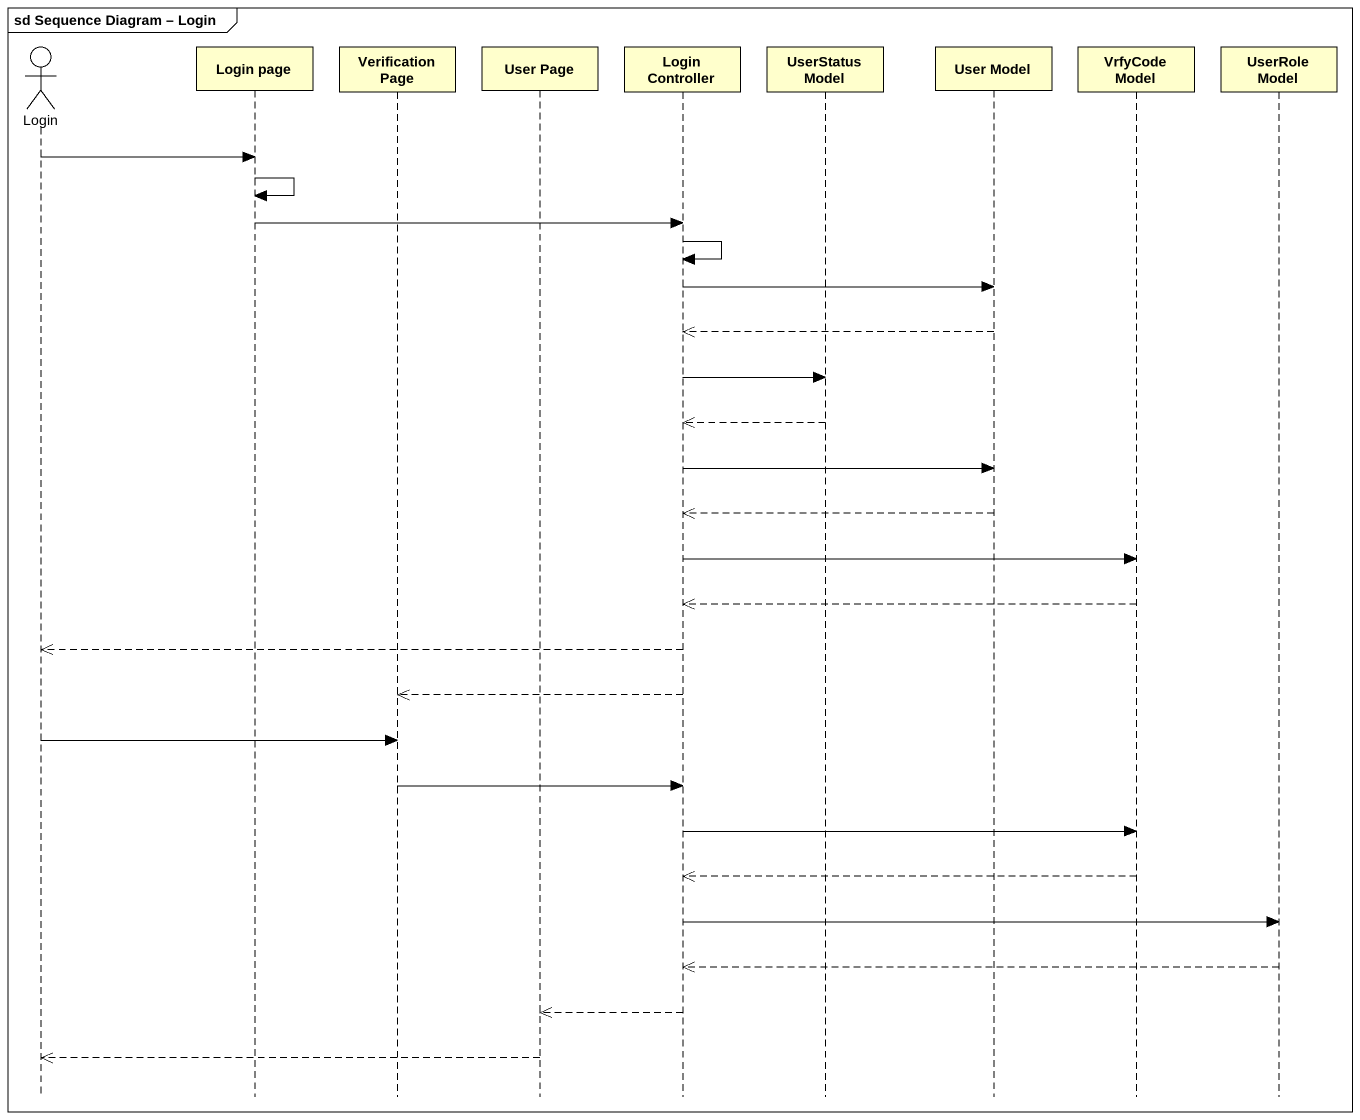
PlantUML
@startuml
mainframe sd Sequence Diagram – Login
hide footbox
actor Login
participant "Login page" as Login_page
participant "Verification Page" as Verification_Page
participant "User Page" as User_Page
participant "Login Controller" as Login_Controller
participant "UserStatus Model" as UserStatus_Model
participant "User Model" as User_Model
participant "VrfyCode Model" as VrfyCode_Model
participant "UserRole Model" as UserRole_Model

Login -> Login_page
Login_page -> Login_page
Login_page -> Login_Controller
Login_Controller -> Login_Controller
Login_Controller -> User_Model
User_Model -->> Login_Controller
Login_Controller -> UserStatus_Model
UserStatus_Model -->> Login_Controller
Login_Controller -> User_Model
User_Model -->> Login_Controller
Login_Controller -> VrfyCode_Model
VrfyCode_Model -->> Login_Controller
Login_Controller -->> Login
Login_Controller -->> Verification_Page
Login -> Verification_Page
Verification_Page -> Login_Controller
Login_Controller -> VrfyCode_Model
VrfyCode_Model -->> Login_Controller
Login_Controller -> UserRole_Model
UserRole_Model -->> Login_Controller
Login_Controller -->> User_Page
User_Page -->> Login
@enduml
